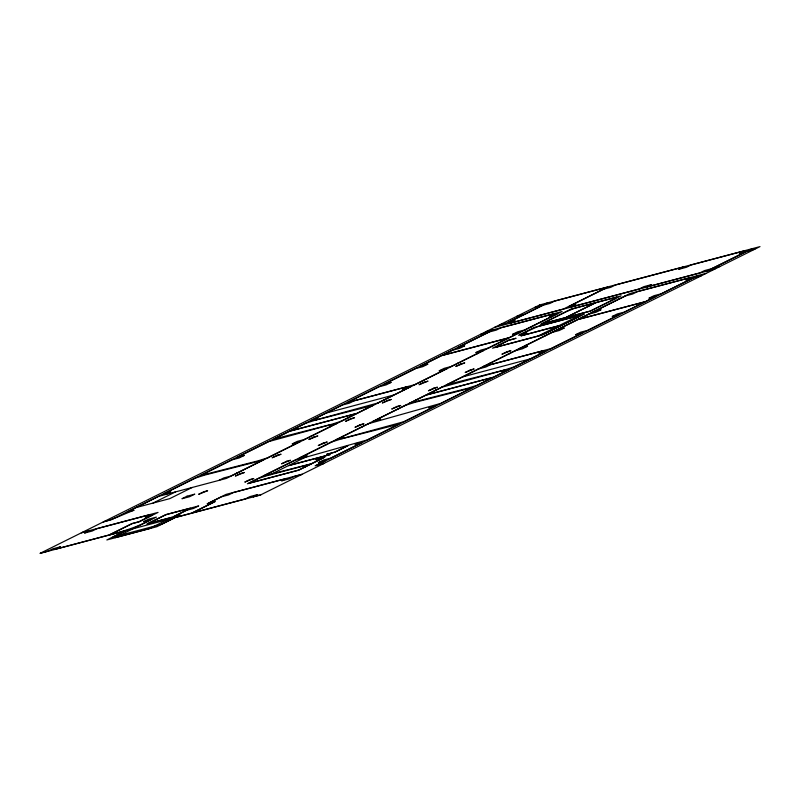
<?xml version="1.0" encoding="UTF-8"?>
<svg xmlns="http://www.w3.org/2000/svg" width="800" height="800" viewBox="0 0 800 800"><rect width="100%" height="100%" fill="white"/><g stroke="black" fill="none" stroke-linecap="round" stroke-linejoin="round"><path stroke-width="1.2" d="M523.56 314.57L506.65 322.98L499.67 324.83M493.65 329.63L111.53 519.63L103.77 521.68M547.37 302.92L524.85 314.12L516.59 316.42M326.83 412.75L342.39 405.02L349.37 403.17L353.96 400.88L406.93 386.86L402.34 389.14L410.09 387.09M166.22 494.24L170.81 491.95L163.83 493.8L195.46 478.07L204.74 475.08L263.16 460.15M153 503.08L175.46 491.91M192.19 487.48L169.73 498.65L136.27 507.51M219.18 480.21L223.77 477.93L230.75 476.08L262.38 460.35M267.48 457.82L299.12 442.09M304.22 439.55L335.85 423.82M340.95 421.29L356.51 413.55L289.59 431.27L274.03 439.01L331.68 424.28L341.73 421.08M372.58 405.56L357.02 413.3L290.1 431.02L305.66 423.28L314.94 420.29L373.36 405.35M377.68 403.02L393.24 395.29M409.31 387.29L393.75 395.03L326.32 413.01L310.76 420.74L317.74 418.9L315.45 420.04L378.46 402.82M414.42 384.76L446.05 369.03M451.15 366.49L482.78 350.77M487.88 348.23L508.54 337.96L441.62 355.68L420.96 365.95L427.94 364.1L422.84 366.64L415.86 368.49L384.23 384.22L391.21 382.37L386.11 384.9L379.13 386.75L347.5 402.48L415.19 384.55M519.51 332.5L509.05 337.7L442.13 355.42L452.59 350.22L459.57 348.38L464.67 345.84L457.69 347.69L489.33 331.96L496.3 330.11L500.9 327.83L553.86 313.8L549.27 316.09L557.02 314.03M524.62 329.97L556.25 314.24M538.19 335.97L558.34 325.95L520.93 335.86L558.85 325.7L579.01 315.68M300.23 457.68L331.86 441.95M336.96 439.42L368.59 423.69M373.7 421.15L405.33 405.42M410.43 402.89L425.99 395.15L492.91 377.43L477.35 385.17L468.08 388.16L409.65 403.09M442.06 387.16L426.5 394.9L493.42 377.18L508.98 369.44L502 371.29L504.3 370.15L441.29 387.37M447.16 384.62L462.72 376.89L530.15 358.91L545.71 351.17L538.74 353.02L543.33 350.74L490.36 364.76L485.77 367.05L478.02 369.1M463.23 376.63L478.79 368.9M483.9 366.36L578.02 319.56L644.94 301.84L624.28 312.11L617.3 313.96L612.2 316.49L619.18 314.65L587.55 330.37L580.57 332.22L575.47 334.76L582.45 332.91L550.82 348.64L483.12 366.56M625.73 295.84L578.53 319.3L645.45 301.58L655.91 296.38L648.93 298.23L654.04 295.69L661.02 293.85L692.65 278.12L685.67 279.97L690.26 277.68L637.3 291.71L632.7 293.99L624.95 296.04M304.91 456.97L307.21 455.83L299.46 457.89M378.38 420.45L380.68 419.3L372.92 421.36M270.12 474.73L287.98 465.85L330.2 454.55L288.49 465.59L306.34 456.71M316.32 459.47L315.81 459.72L324.85 457.21L298.83 470.15L247.42 483.76L630.05 293.51L706.28 273.32M310.55 464.14L298.56 470.1L248.7 483.3L258.4 478.48L267.67 475.49L311.33 463.93M323.56 457.67L311.06 463.88L263.5 475.95L295.13 460.22L367.15 439.96L398.78 424.23L341.14 438.96L331.09 442.16M347.29 445.87L334.79 452.09L326.52 454.39L335.05 452.14L348.06 445.67M357.37 443.2L355.07 444.34L362.05 442.5L330.42 458.22L323.44 460.07L318.34 462.61L325.32 460.76L315.11 465.83L323.64 463.58M430.83 406.67L428.54 407.82L435.52 405.97L403.88 421.7L341.65 438.71L343.94 437.57L336.19 439.62M529.64 359.17L514.08 366.9L504.81 369.89L446.39 384.83M698.52 275.38L316.4 465.38L324.15 463.32M707.2 271.06L752.25 248.66M534.52 307.51L542.27 305.45M747.14 251.2L754.9 249.15M712.3 268.53L720.05 266.47M494.57 327.37L714.95 269.01M485.9 331.68L562.12 311.5L226.42 478.41L158.73 496.34L127.1 512.07L134.08 510.22C123.78 514.06 114 519.27 103.26 521.93M480.8 334.22L488.55 332.16M693.42 277.91L701.18 275.86M550.12 317.28L550.9 317.08M618.83 299.09L619.6 298.88M530.74 326.92L531.51 326.72M599.44 308.73L600.22 308.52M525.39 329.76L517.64 331.81L512.53 334.35L520.29 332.3M593.32 311.77L601.07 309.72L595.97 312.26L588.22 314.31M513.39 335.55L514.17 335.34M582.1 317.35L582.87 317.15M494 345.19L494.78 344.98M562.71 326.99L563.48 326.79M488.66 348.02L480.9 350.08L475.8 352.61L483.56 350.56M556.59 330.04L564.34 327.98L559.24 330.52L551.48 332.57M476.66 353.81L477.43 353.6M545.36 335.62L546.14 335.41M457.27 363.45L458.05 363.24M525.98 345.26L526.75 345.05M451.92 366.29L444.17 368.34L439.07 370.88L446.82 368.83M519.85 348.3L527.61 346.25L522.51 348.78L514.75 350.84M439.93 372.07L440.7 371.87M508.63 353.88L509.4 353.68M420.54 381.71L421.31 381.51M489.24 363.52L490.02 363.32M403.19 390.34L403.97 390.13M471.9 372.15L472.67 371.94M383.81 399.98L384.58 399.77M452.51 381.78L453.28 381.58M366.46 408.6L367.23 408.4M435.16 390.41L435.94 390.2M347.07 418.24L347.85 418.04M415.78 400.05L416.55 399.84M336.62 423.62L328.87 425.67L331.17 424.53L268.93 441.54L237.3 457.27L244.28 455.42L239.17 457.96L232.19 459.81L200.56 475.54L258.21 460.81L268.26 457.61M404.55 405.63L414.6 402.44L472.25 387.7L440.62 403.43L367.82 423.89M329.73 426.87L330.5 426.66M398.43 408.67L399.21 408.47M310.34 436.51L311.11 436.3M379.04 418.31L379.82 418.11M304.99 439.35L297.24 441.4L292.14 443.94L299.89 441.88M292.99 445.13L293.77 444.93M361.7 426.94L362.47 426.73M273.61 454.77L274.38 454.57M342.31 436.58L343.09 436.37M256.26 463.4L257.04 463.19M324.96 445.2L325.74 445M236.87 473.04L237.65 472.83M305.58 454.84L306.35 454.64M304.43 467.18L305.21 466.98M81.83 532.59L158.06 512.4L139.18 521.79L132.2 523.64L109.76 534.8C123.87 531.21 137.7 526.86 150.53 519.85L143.55 521.7L148.65 519.16L156.4 517.11L115.08 537.66L149.59 528.52L172.04 517.36L146.83 524.03L165.71 514.65L198.67 505.92L193.56 508.46L186.59 510.3L173.32 516.9L180.3 515.05L175.71 517.33L191.64 513.11L214.09 501.95L207.11 503.8L225.99 494.41L302.21 474.23M81.32 532.84L89.08 530.79L84.49 533.07L92.24 531.02L96.83 528.74L149.8 514.71L145.2 516.99L152.18 515.15L138.92 521.74L131.94 523.59L108.98 535L56.02 549.03L60.61 546.75L52.86 548.8L48.26 551.08L40.51 553.14M301.7 474.48L293.95 476.54L289.36 478.82L281.6 480.87L286.2 478.59L233.23 492.62L228.64 494.9L221.66 496.75L208.4 503.34L215.38 501.49L192.42 512.91L245.38 498.88L249.97 496.6L257.73 494.55L253.14 496.83L260.89 494.78M539.62 304.97L40 553.39L125.18 530.83L106.82 539.96L156.83 526.72L175.2 517.59L260.38 495.03L760 246.61L539.62 304.97M543.05 305.25L508.2 322.57L515.18 320.72L510.59 323.01L563.55 308.98L607.58 287.09L554.62 301.12L550.03 303.4L543.05 305.25M187.04 496.19L181.94 498.73L189.69 496.68L194.79 494.14L187.04 496.19M603.76 289.17L568.92 306.49L575.9 304.65L571.31 306.93L639.24 288.94L643.83 286.66L651.58 284.6L646.99 286.89L699.95 272.86L704.54 270.58L711.52 268.73L746.37 251.41L739.39 253.25L743.98 250.97L691.02 265L686.43 267.28L678.67 269.33L683.26 267.05L615.34 285.04L610.74 287.32L603.76 289.17M203.75 491.77L198.65 494.3L207.63 490.74L203.75 491.77M240.48 473.5L235.38 476.04L244.36 472.48L240.48 473.5M277.22 455.24L272.11 457.78L281.09 454.21L277.22 455.24M313.95 436.97L308.85 439.51L317.83 435.95L313.95 436.97M350.68 418.71L345.58 421.25L354.56 417.68L350.68 418.71M387.41 400.45L382.31 402.98L391.29 399.42L387.41 400.45M424.15 382.18L419.05 384.72L428.03 381.15L424.15 382.18M460.88 363.92L455.78 366.45L464.76 362.89L460.88 363.92M508.33 340.33L492.51 348.19L542.53 334.94L584.36 314.14L534.35 327.39L518.53 335.25L526.29 333.2L526.8 332.94L519.82 334.79L537.71 326.62L579.98 315.42L575.38 317.71L578.49 316.89L546.85 332.61L539.16 335.72L496.9 346.91L501.49 344.63L498.39 345.45L508.59 340.37L516.08 338.27L508.33 340.33M571.08 309.12L540.47 324.34L590.49 311.1L621.1 295.88L571.08 309.12M125.96 530.63L112.69 537.22L161.16 524.39L174.42 517.79L125.96 530.63M566.75 311.46L541.75 323.89L565.6 317.57L595.19 302.86L574.45 308.35L566.75 311.46M165.98 514.69L148.12 523.57L172.55 517.1L190.4 508.23L165.98 514.69M595.97 302.65L566.37 317.37L590.22 311.05L615.22 298.62L612.12 299.44L616.71 297.16L595.97 302.65M249.89 479.55L244.79 482.09L253.77 478.52L249.89 479.55M286.62 461.28L281.52 463.82L290.5 460.26L286.62 461.28M323.35 443.02L318.25 445.56L327.23 441.99L323.35 443.02M360.09 424.76L354.99 427.29L363.96 423.73L360.09 424.76M396.82 406.49L391.72 409.03L400.7 405.47L396.82 406.49M433.55 388.23L428.45 390.76L437.43 387.2L433.55 388.23M470.29 369.96L465.18 372.5L474.16 368.94L470.29 369.96M507.02 351.7L501.92 354.24L510.9 350.67L507.02 351.7"/></g></svg>
